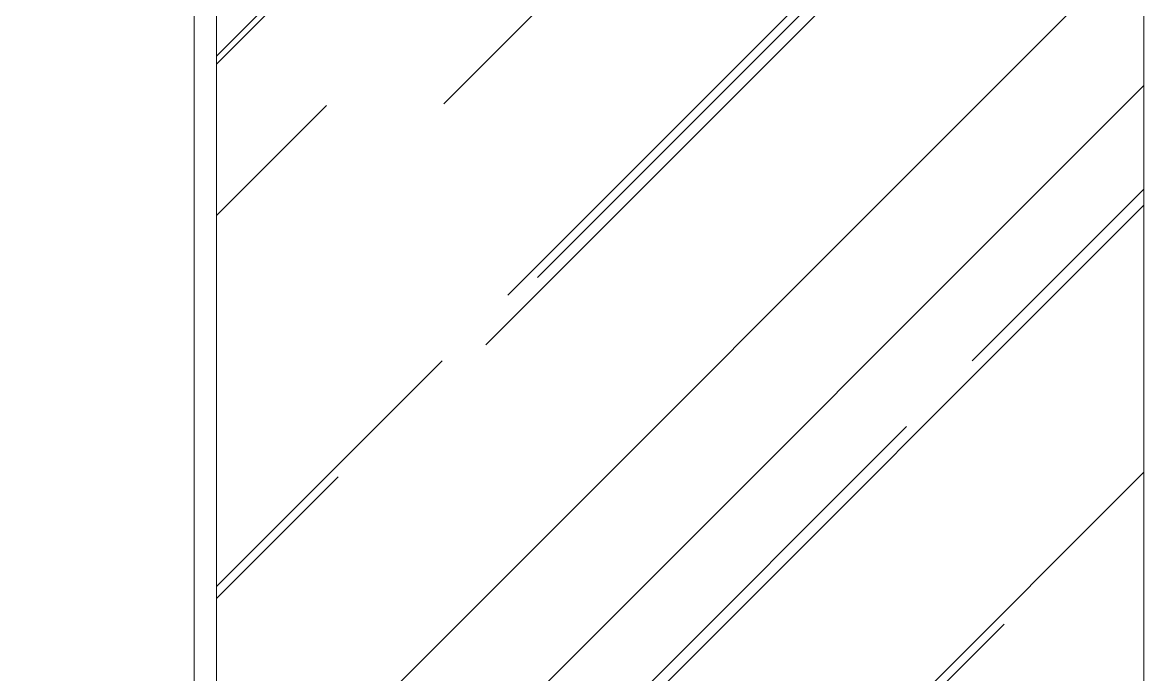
# Model space of a CAD drawing. Header units: millimetres. Extents: x -9564 to 494436, y -140371 to 4257.
# Drawn here: x 110.885 to 111.391, y 117.924 to 118.218 of the extents above; entities that cross this region are included whole.
import ezdxf
from ezdxf.enums import TextEntityAlignment as Align

# ---------------------------------------------------------------- set-up
doc = ezdxf.new("R2010")
doc.units = ezdxf.units.MM
doc.header["$MEASUREMENT"] = 0
doc.linetypes.add('SLD-Solid', pattern=[0])
for name, color, linetype, lineweight in [('09-Arsiran', 8, 'Continuous', 5), ('DOOR OPENING', 4, 'SLD-Solid', 5), ('XR-KOP A3_MOZART$0$A-TXTKOP', 3, 'Continuous', 5)]:
    doc.layers.add(name, color=color, linetype=linetype, lineweight=lineweight)
doc.styles.add('HAND', font='ROMAND.SHX', dxfattribs={"width": 0.8, "height": 250})
doc.styles.add('XR-KOP A3_MOZART$0$ROMAND', font='romand.shx', dxfattribs={"height": 2, "bigfont": 'bigfont.shx'})

# ---------------------------------------------------------------- blocks, each defined once
blk = doc.blocks.new('j1')
at = {"layer": '09-Arsiran'}
h = blk.add_hatch(dxfattribs=at)
h.set_pattern_fill('AR-RROOF', color=256, scale=0.005, angle=45)
h.set_pattern_definition([(45, (0.02590647322176665, 0), (0.1077630734528299, 0.287368195874213), [1.905, -0.254, 0.635, -0.127]), (45, (0.1004425990266213, 0.1643386870155652), (-0.2092399676209113, 0.02963484519952819), [0.381, -0.04191, 0.762, -0.09525]), (45, (-0.005524423201961781, 0.1212334576344318), (0.4068056022844327, 0.5271410343067594), [1.016, -0.1778, 0.508, -0.127])])
h.paths.add_polyline_path([(343.9879970491737, 201.5192235658437), (343.9300743380494, 201.5192235658437), (343.5702040575658, 201.5192235658437), (343.5702040575658, 200.7258902324631), (343.9879970491738, 200.7258902324632)])
h.paths.add_polyline_path([(343.5702040575658, 199.9125568990826), (343.9879970491737, 199.9125568990826), (343.9879970491737, 200.7058902324632), (343.5702040575658, 200.7058902324632)])
h.paths.add_polyline_path([(343.5702040575658, 199.8925568990826), (343.5702040575658, 199.0485264554917), (343.9300743380494, 199.0485264554917), (343.9879970491737, 199.0485264554917), (343.9879970491737, 199.8925568990826)])
h.paths.add_polyline_path([(342.9703954310271, 199.0485264554319), (343.220328105871, 199.0485264554319), (343.3902040575657, 199.0485264554319), (343.3902040575657, 199.8925568991424), (343.220328105871, 199.8925568991424), (342.9703954310271, 199.8925568991424)])
h.paths.add_polyline_path([(343.3902040575657, 200.705890232523), (343.220328105871, 200.705890232523), (342.9703954310271, 200.705890232523), (342.9703954310271, 199.9125568991424), (343.220328105871, 199.9125568991424), (343.3902040575657, 199.9125568991424)])
h.paths.add_polyline_path([(342.9703954310271, 200.7258902325229), (343.220328105871, 200.7258902325229), (343.3902040575657, 200.7258902325229), (343.3902040575657, 201.5192235659035), (343.220328105871, 201.5192235659035), (342.9703954310271, 201.5192235659035)])
at = {"layer": 'DOOR OPENING'}
for points in [[(343.5602040575657, 201.5292235658437), (343.5602040575657, 199.0385264554917), (343.9979970491737, 199.0385264554917), (343.9979970491737, 201.5292235658437)], [(343.9879970491737, 199.0485264554917), (343.9300743380494, 199.0485264554917), (343.5702040575658, 199.0485264554917), (343.5702040575658, 200.7058902324632), (343.9879970491737, 200.7058902324632)]]:
    blk.add_lwpolyline(points, close=True, dxfattribs=at)
blk = doc.blocks.new('A$C2a879c63')
blk.add_blockref('j1', (-203.6827970778244, -183.3184637730543))
at = {"color": 4, "style": 'HAND'}
for tag, height, rotation, p in [('DRY.WASHER', 0.05400000001289675, 3.647714553076874e-06, (11.93663488954954, 24.91224805451151)), ('PATIO', 0.1350000000322419, 3.647714565604045e-06, (20.96655416626569, 21.56956657627723)), ('GENSET', 0.1350000000322419, 3.647714565604045e-06, (18.21566366872545, 17.10449111587187)), ('PLANTERBOX', 0.1350000000322419, 90.00000364771455, (22.16897123898099, 13.29587821910633)), ('PLANTERBOX', 0.1350000000322419, 3.647714565604045e-06, (18.52244523491069, 11.56325230072653)), ('PATIO', 0.1350000000322419, 3.647714565604045e-06, (400.0395466332186, 10.82101419834143)), ('CARPORT', 0.1350000000322419, 3.647714565604045e-06, (12.1569621180283, 9.774400854609127)), ('CARPORT', 0.1350000000322419, 3.647714565604045e-06, (20.62020530207926, 9.774400854609127))]:
    blk.add_attdef(tag, text='', height=height, rotation=rotation, dxfattribs=at).set_placement(p, align=Align.MIDDLE)
at = {"layer": 'XR-KOP A3_MOZART$0$A-TXTKOP', "style": 'XR-KOP A3_MOZART$0$ROMAND'}
for tag, p in [('1:200', (37.0467566157545, 3.187948032053185)), ('1:100', (79.04675661575436, 3.187948032053214)), ('1:100', (121.0467566157543, 3.187948032053214)), ('1:100', (163.0467566157543, 3.187948032053157)), ('1:100', (205.0467566157543, 3.187948032053157)), ('1:100', (247.0467566157543, 3.187948032053157)), ('1:100', (289.0467566157543, 3.187948032053185)), ('1:100', (331.0467566157542, 3.187948032053185)), ('1:100', (373.0467566157542, 3.187948032053185)), ('1:100', (415.0467566157542, 3.187948032053185)), ('1:100', (457.0467566157542, 3.187948032053185)), ('1:100', (499.0467566157542, 3.187948032053185))]:
    blk.add_attdef(tag, text='', height=0.1295859246900416, dxfattribs=at).set_placement(p, align=Align.MIDDLE)

msp = doc.modelspace()

# ---------------------------------------------------------------- block references
msp.add_blockref('A$C2a879c63', (-28.91482430304677, 101.3057711588895))

doc.saveas('drawing.dxf')
